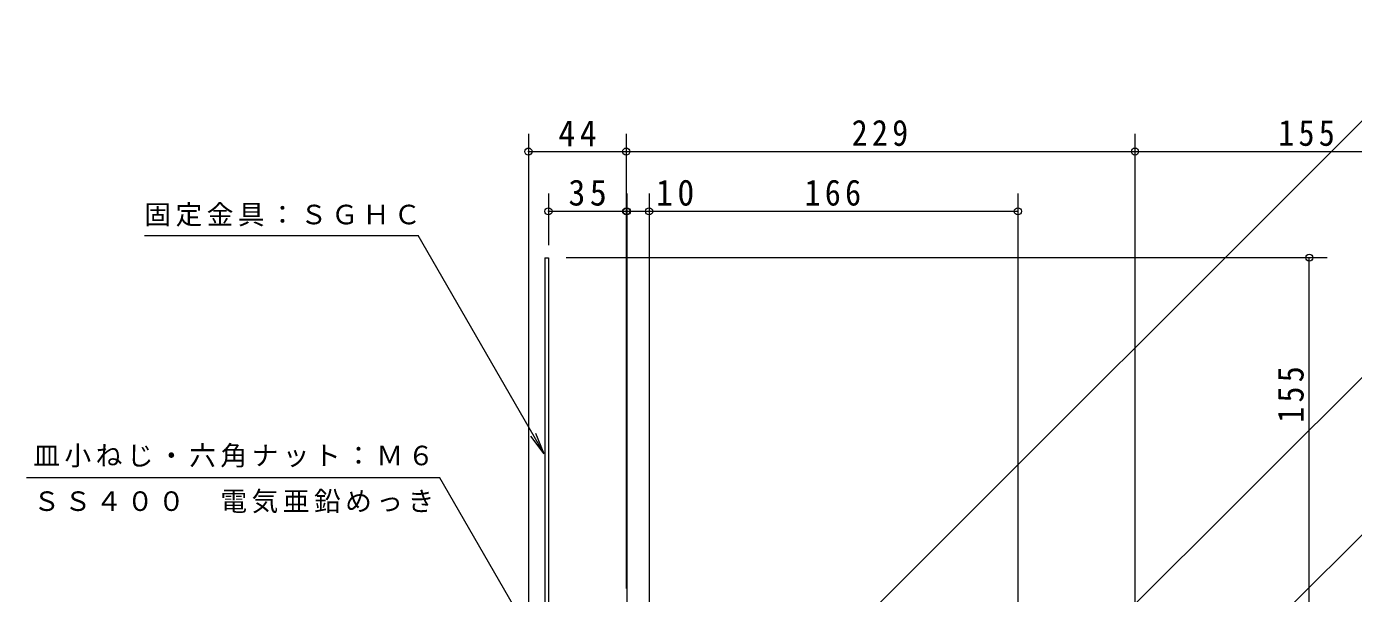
# Model space of a CAD drawing. Units: millimetres at full size, sheet at 1:4. Extents: x -420 to 510, y -549 to 486.
# Drawn here: x -420 to 177, y -117 to 138 of the extents above; entities that cross this region are included whole.
import ezdxf

# ---------------------------------------------------------------- set-up
doc = ezdxf.new("R2010")
doc.units = ezdxf.units.MM
doc.header["$LTSCALE"] = 4
doc.header["$PDMODE"] = 32
doc.header["$PDSIZE"] = 3.2
for name, color, linetype, lineweight in [('0-4_その他', 7, 'Continuous', 9), ('0-5_寸法', 7, 'Continuous', 9), ('0-8', 2, 'Continuous', 9)]:
    doc.layers.add(name, color=color, linetype=linetype, lineweight=lineweight)
doc.styles.add('ＭＳ ゴシック', font='')
doc.styles.get('ＭＳ ゴシック').set_extended_font_data('MS Gothic')

msp = doc.modelspace()

# ---------------------------------------------------------------- linework, layer by layer
at = {"layer": '0-4_その他'}
for p, q in [((-194.119, 89.664), (-194.119, -219.855)), ((-150.119, 89.664), (-150.119, -115.134)), ((78.881, 89.664), (78.881, -344.134)), ((-194.119, 81.664), (-150.119, 81.664)), ((-150.119, 81.664), (78.881, 81.664)), ((78.881, 81.664), (233.881, 81.664)), ((-185.118, 62.757), (-185.118, 39.521)), ((-149.823, 62.757), (-149.823, -168.107)), ((-139.823, 62.757), (-139.823, -166.823)), ((26.177, 62.757), (26.177, -332.823)), ((-185.118, 54.757), (-150.119, 54.757)), ((-149.823, 54.757), (-139.823, 54.757)), ((-139.823, 54.757), (26.177, 54.757)), ((165.37, 33.867), (-177.118, 33.867)), ((157.37, -121.134), (157.37, 33.867))]:
    msp.add_line(p, q, dxfattribs=at)
for p in [(-194.119, 81.664), (-150.119, 81.664), (78.881, 81.664), (-185.118, 54.757), (-150.119, 54.757), (-149.823, 54.757), (-139.823, 54.757), (26.177, 54.757), (157.37, 33.867)]:
    msp.add_point(p, dxfattribs=at)
at = {"layer": '0-5_寸法'}
for p, q in [((-131.234, -216.817), (223.553, 137.97)), ((-366.9, 43.895), (-243.831, 43.895)), ((-187.034, -54.481), (-243.831, 43.895)), ((-106.33, -307.454), (242.206, 41.083)), ((-32.559, -304.501), (242.206, -29.735)), ((-187.034, -54.481), (-193.122, -46.548)), ((-187.034, -54.481), (-190.861, -45.242)), ((-234.011, -65.322), (-420.053, -65.322)), ((-186.2, -148.134), (-234.011, -65.322))]:
    msp.add_line(p, q, dxfattribs=at)
at = {"layer": '0-8'}
for p, q in [((-186.719, 33.867), (-185.118, 33.867)), ((-186.719, 33.867), (-186.719, -223.867)), ((-185.118, 33.867), (-185.118, -223.771))]:
    msp.add_line(p, q, dxfattribs=at)

# ---------------------------------------------------------------- texts
at = {"layer": '0-4_その他', "color": 2, "char_height": 11.73, "attachment_point": 7, "style": 'ＭＳ ゴシック'}
for s, insert in [('\\T1.27;\\W0.9;229', (-48.619, 84.064)), ('\\T1.27;\\W0.9;155', (143.381, 84.064)), ('\\T1.27;\\W0.95;44', (-180.619, 84.064)), ('\\T1.27;\\W0.95;35', (-176.119, 57.157)), ('\\T1.27;\\W0.95;10', (-136.703, 57.157)), ('\\T1.27;\\W0.9;166', (-69.823, 57.157))]:
    msp.add_mtext(s, dxfattribs=dict(at, insert=insert))
at = {"layer": '0-4_その他', "color": 2, "insert": (154.97, -40.47), "char_height": 11.73, "attachment_point": 7, "rotation": 90, "style": 'ＭＳ ゴシック'}
msp.add_mtext('\\T1.27;\\W0.9;155', dxfattribs=at)
at = {"layer": '0-5_寸法', "char_height": 8.798, "attachment_point": 7, "style": 'ＭＳ ゴシック'}
for s, insert in [('\\T1.17;固定金具：ＳＧＨＣ', (-367.015, 47.889)), ('\\T1.17;皿小ねじ・六角ナット：Ｍ６', (-417.032, -60.617)), ('\\T1.17;ＳＳ４００\u3000電気亜鉛めっき', (-417.032, -81.22))]:
    msp.add_mtext(s, dxfattribs=dict(at, insert=insert))

doc.saveas('drawing.dxf')
